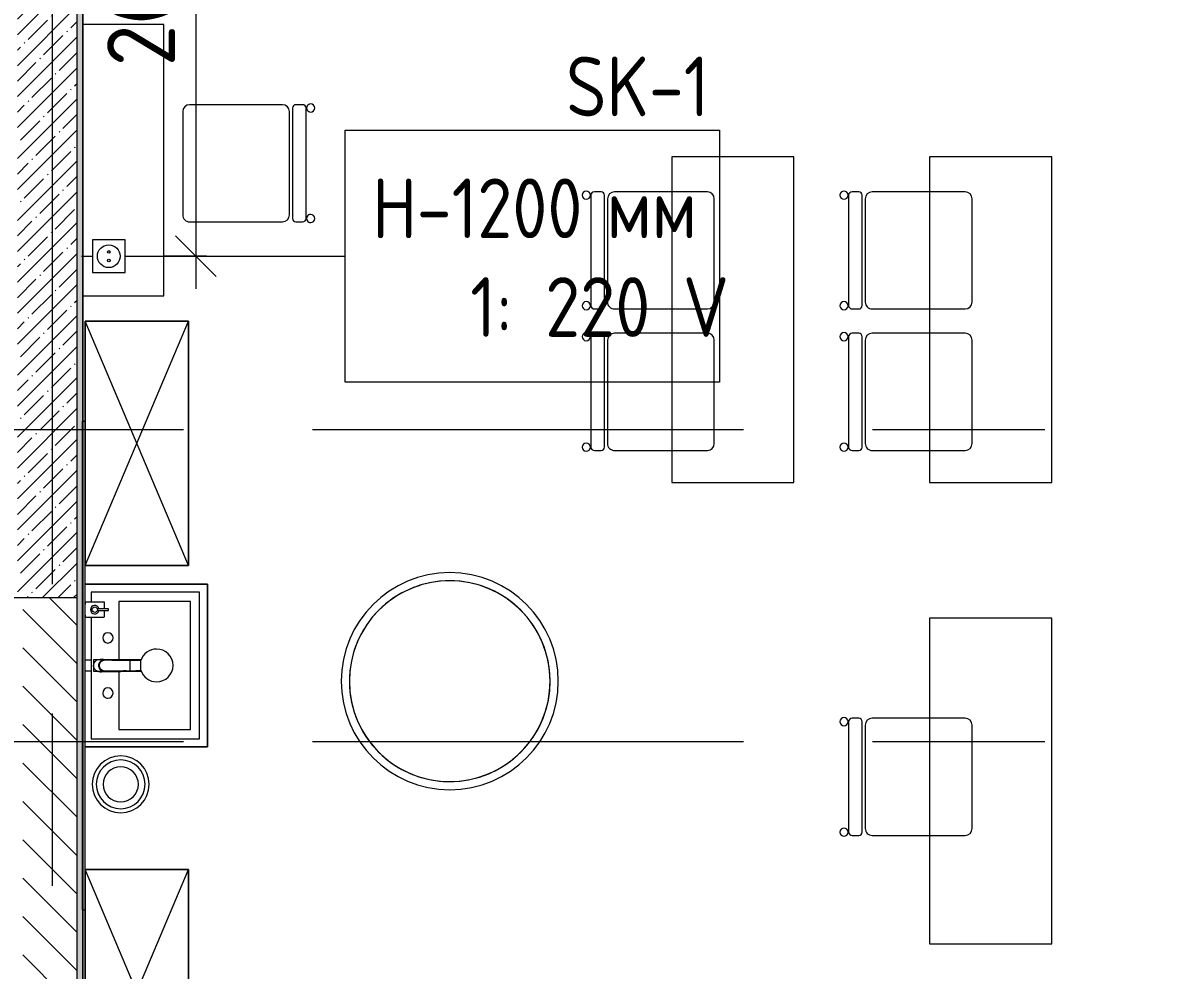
# Model space of a CAD drawing. Header units: millimetres. Extents: x 81382 to 274764, y -8553 to 29000.
# Drawn here: x 100600 to 104799, y 16158 to 19649 of the extents above; entities that cross this region are included whole.
import ezdxf

# ---------------------------------------------------------------- set-up
doc = ezdxf.new("R2010")
doc.units = ezdxf.units.MM
doc.linetypes.add('Осевая', pattern=[3175, 635, -476.25, 1587.5, -476.25])
for name, color, linetype, lineweight in [('0-1', 7, 'Continuous', 9), ('A-ANNO-DIMS', 7, 'Continuous', 9), ('A-ANNO-DIMS-100', 7, 'Continuous', 9), ('A-DETL-GENF', 7, 'Continuous', 9), ('A-DOOR', 7, 'Continuous', 9), ('A-DOOR-1', 7, 'Continuous', 13), ('A-DOOR-FRAM', 7, 'Continuous', 13), ('A-GENM', 7, 'Continuous', 9), ('A-WALL', 7, 'Continuous', 9), ('E-ELEC-FIXT-IDEN', 7, 'Continuous', 9), ('I-WALL', 7, 'Continuous', 9), ('P-SANR-FIXT', 7, 'Continuous', 9), ('P-SANR-FIXT-1', 7, 'Continuous', 13), ('Оси', 7, 'Continuous', 9), ('Оси-2', 7, 'Осевая', 9), ('Электрические приборы', 7, 'Continuous', 9)]:
    doc.layers.add(name, color=color, linetype=linetype, lineweight=lineweight)
for name, color, linetype, lineweight, true_color in [('A-WALL-1', 7, 'Continuous', 9, 0x3c3c3c), ('A-WALL-FNSH-1', 7, 'Continuous', 9, 0x3c3c3c), ('I-FURN-1', 7, 'Continuous', 9, 0xf0f0f0), ('Оси розеток', 7, 'Continuous', 9, 0xff1e23)]:
    doc.layers.add(name, color=color, linetype=linetype, lineweight=lineweight, true_color=true_color)
doc.styles.add('GOST Common_1', font='GOST_Common.ttf', dxfattribs={"width": 0.9, "height": 220})
doc.styles.add('ISOCPEUR', font='isocpeur.ttf', dxfattribs={"width": 0.9, "height": 250})
doc.dimstyles.new('ISO-2_5_0_9К_БОЛЬШОЙ', dxfattribs={"dimscale": 304.8, "dimtxt": 248.995294, "dimasz": 0.492126, "dimexe": 0.393701, "dimexo": 0.984252, "dimgap": 0, "dimtad": 1, "dimdec": 0, "dimrnd": 10, "dimzin": 0, "dimdsep": 46, "dimtxsty": 'ISOCPEUR', "dimblk1": 'OBLIQUE', "dimblk2": 'OBLIQUE', "dimsah": 1, "dimcen": 0.09, "dimdle": 0.393701, "dimazin": 0, "dimtfac": 1, "dimtdec": 4, "dimtix": 1, "dimtmove": 0, "dimatfit": 3, "dimfxl": 1, "dimtvp": 1, "dimtolj": 1, "dimtzin": 0, "dimarcsym": 2})

# ---------------------------------------------------------------- blocks, each defined once
blk = doc.blocks.new('110_Дверь_СКБ_2Ст - Д-5_п_ Из игровой в коридор-32357676-План размещения напольных электротехнических лючков и розеток 3 этажа в осях 23-33')
at = {"layer": 'A-DOOR'}
for centre, radius, start, end in [((-637.5, 20), 900, 0, 90), ((662.5, 20), 400, 90, 180)]:
    blk.add_arc(centre, radius, start, end, dxfattribs=at)
at = {"layer": 'A-DOOR-1'}
for p, q in [((-637.5, 920), (-637.5, 20)), ((-587.5, 920), (-637.5, 920)), ((-587.5, 20), (-587.5, 920)), ((662.5, 420), (612.5, 420)), ((612.5, 420), (612.5, 20)), ((662.5, 20), (662.5, 420)), ((-637.5, 20), (-587.5, 20)), ((612.5, 20), (662.5, 20))]:
    blk.add_line(p, q, dxfattribs=at)
at = {"layer": 'A-DOOR-FRAM'}
for p, q in [((-672.5, 28), (-742.5, 28)), ((-742.5, 28), (-742.5, 20)), ((-742.5, 20), (-672.5, 20)), ((-637.5, 20), (-687.5, 20)), ((-687.5, 20), (-687.5, -60)), ((-672.5, 20), (-672.5, 28)), ((-637.5, -30), (-637.5, 20)), ((662.5, 20), (662.5, -30)), ((712.5, 20), (662.5, 20)), ((767.5, 28), (697.5, 28)), ((697.5, 28), (697.5, 20)), ((697.5, 20), (767.5, 20)), ((712.5, -60), (712.5, 20)), ((767.5, 20), (767.5, 28)), ((-672.5, -20), (-742.5, -20)), ((-742.5, -20), (-742.5, -28)), ((-742.5, -28), (-672.5, -28)), ((-672.5, -19), (-687.5, -19)), ((-687.5, -19), (-687.5, -20)), ((-687.5, -20), (-672.5, -20)), ((-672.5, -20), (-672.5, -19)), ((-672.5, -28), (-672.5, -20)), ((-627.5, -30), (-637.5, -30)), ((-627.5, -60), (-627.5, -30)), ((662.5, -30), (652.5, -30)), ((652.5, -30), (652.5, -60)), ((712.5, -19), (697.5, -19)), ((697.5, -19), (697.5, -20)), ((697.5, -20), (712.5, -20)), ((767.5, -20), (697.5, -20)), ((697.5, -20), (697.5, -28)), ((697.5, -28), (767.5, -28)), ((712.5, -20), (712.5, -19)), ((767.5, -28), (767.5, -20)), ((-687.5, -60), (-627.5, -60)), ((652.5, -60), (712.5, -60))]:
    blk.add_line(p, q, dxfattribs=at)
blk = doc.blocks.new('Стол базовый прямоугольный - 1_88-26291934-План размещения напольных электротехнических лючков и розеток 3 этажа в осях 23-33')
at = {"layer": 'I-FURN-1'}
for p, q in [((600, 225), (-600, 225)), ((-600, 225), (-600, -225)), ((600, -225), (600, 225)), ((-600, -225), (600, -225))]:
    blk.add_line(p, q, dxfattribs=at)
blk = doc.blocks.new('M_Стул-Breuer - 1_87-25466819-План размещения напольных электротехнических лючков и розеток 3 этажа в осях 23-33')
at = {"layer": 'I-FURN-1'}
for p, q in [((-215.9, 215.9), (-215.9, 85)), ((190.5, 241.3), (-190.5, 241.3)), ((215.9, 85), (215.9, 215.9)), ((-215.9, 85), (-215.9, -127)), ((215.9, -127), (215.9, 85)), ((203.2, -163.5), (-203.2, -163.5)), ((-190.5, -152.4), (190.5, -152.4)), ((-215.9, -176.2), (-215.9, -200.8)), ((215.9, -200.8), (215.9, -176.2)), ((-203.2, -213.5), (203.2, -213.5))]:
    blk.add_line(p, q, dxfattribs=at)
for centre, radius, start, end in [((-190.5, 215.9), 25.4, 90, 180), ((190.5, 215.9), 25.4, 0, 90), ((-190.5, -127), 25.4, 180, 270), ((-203.2, -176.2), 12.7, 90, 180), ((190.5, -127), 25.4, 270, 360), ((203.2, -176.2), 12.7, 360, 90), ((-203.2, -200.8), 12.7, 180, 270), ((203.2, -200.8), 12.7, 270, 360), ((-203.5, -230.6), 15.1, 360, 180), ((-203.5, -230.6), 15.1, 180, 360), ((203.7, -230.6), 15.1, 360, 180), ((203.7, -230.6), 15.1, 180, 360)]:
    blk.add_arc(centre, radius, start, end, dxfattribs=at)
blk = doc.blocks.new('Шкаф параметрический - 1_286-V114-План размещения напольных электротехнических лючков и розеток 3 этажа в осях 23-33')
at = {"layer": 'I-FURN-1'}
for p, q in [((0, 0), (900, 380)), ((0, 380), (900, 0)), ((900, 380), (0, 380)), ((0, 380), (0, 0)), ((0, 0), (0, 380)), ((0, 380), (900, 380)), ((900, 0), (900, 380)), ((900, 380), (900, 0)), ((0, 0), (900, 0)), ((900, 0), (0, 0))]:
    blk.add_line(p, q, dxfattribs=at)
blk = doc.blocks.new('Стол базовый прямоугольный - 1_76-26243611-План размещения напольных электротехнических лючков и розеток 3 этажа в осях 23-33')
at = {"layer": 'I-FURN-1'}
for p, q in [((500, 150), (-500, 150)), ((-500, 150), (-500, -150)), ((500, -150), (500, 150))]:
    blk.add_line(p, q, dxfattribs=at)
blk = doc.blocks.new('M_Стул-Breuer - 1_87-V110-План размещения напольных электротехнических лючков и розеток 3 этажа в осях 23-33')
at = {"layer": 'I-FURN-1'}
for p, q in [((-215.9, 215.9), (-215.9, -127)), ((190.5, 241.3), (-190.5, 241.3)), ((215.9, -127), (215.9, 215.9)), ((203.2, -163.5), (-203.2, -163.5)), ((-190.5, -152.4), (190.5, -152.4)), ((-215.9, -176.2), (-215.9, -200.8)), ((215.9, -200.8), (215.9, -176.2)), ((-203.2, -213.5), (203.2, -213.5))]:
    blk.add_line(p, q, dxfattribs=at)
for centre, radius, start, end in [((-190.5, 215.9), 25.4, 90, 180), ((190.5, 215.9), 25.4, 0, 90), ((-190.5, -127), 25.4, 180, 270), ((-203.2, -176.2), 12.7, 90, 180), ((190.5, -127), 25.4, 270, 360), ((203.2, -176.2), 12.7, 360, 90), ((-203.2, -200.8), 12.7, 180, 270), ((203.2, -200.8), 12.7, 270, 360), ((-203.5, -230.6), 15.1, 360, 180), ((-203.5, -230.6), 15.1, 180, 360), ((203.7, -230.6), 15.1, 360, 180), ((203.7, -230.6), 15.1, 180, 360)]:
    blk.add_arc(centre, radius, start, end, dxfattribs=at)
blk = doc.blocks.new('ПУФ - 1_53-V117-План размещения напольных электротехнических лючков и розеток 3 этажа в осях 23-33')
at = {"layer": 'I-FURN-1'}
for radius, start, end in [(400, 360, 180), (400, 0, 180), (370, 360, 180), (370, 105.8824, 148.2353), (370, 63.5294, 105.8824), (370, 0, 63.5294), (370, 148.2353, 158.8235), (370, 158.8235, 180), (400, 180, 360), (370, 180, 360), (370, 180, 275.2941), (370, 275.2941, 360), (400, 180, 360)]:
    blk.add_arc((0, 0), radius, start, end, dxfattribs=at)
blk = doc.blocks.new('Блок Розеток и Выключателей - Блок Розеток и Выключателей_SK1-27371264-План размещения напольных электротехнических лючков и розеток 3 этажа в осях 23-33')
at = {"layer": 'A-DETL-GENF'}
for p, q in [((60, 160), (-60, 160)), ((-60, 160), (-60, 40)), ((60, 40), (60, 160)), ((-60, 40), (60, 40))]:
    blk.add_line(p, q, dxfattribs=at)
for centre, radius in [((0, 100), 42), ((-15.6, 100), 4.8), ((15.6, 100), 4.8)]:
    blk.add_circle(centre, radius, dxfattribs=at)
at = {"layer": 'Оси розеток'}
blk.add_line((0, 0), (0, 40), dxfattribs=at)
blk = doc.blocks.new('сифон - Для раковины-V185-План размещения напольных электротехнических лючков и розеток 3 этажа в осях 23-33')
at = {"layer": 'P-SANR-FIXT'}
for p, q in [((191.1, -40), (191.1, 40)), ((200, 40), (200, -40))]:
    blk.add_line(p, q, dxfattribs=at)
at = {"layer": 'P-SANR-FIXT-1'}
for p, q in [((191.1, 20), (168.5, 20)), ((168.5, -20), (191.1, -20))]:
    blk.add_line(p, q, dxfattribs=at)
blk = doc.blocks.new('смеситель для раковины - Default-V151-План размещения напольных электротехнических лючков и розеток 3 этажа в осях 23-33')
at = {"layer": '0-1'}
for p, q in [((19.7, 151.6), (-19.8, 151.6)), ((-20.3, 110), (-20.4, 97.4)), ((19.8, 111.8), (-19.8, 111.8)), ((20.4, 97.4), (20.3, 110)), ((-22.8, 3), (-21.8, 15.6)), ((-20.7, 17.2), (-20.7, 16.7)), ((20.8, 16.7), (20.8, 17.2))]:
    blk.add_line(p, q, dxfattribs=at)
at = {"layer": '0-1', "flags": 128}
for points in [[(-19.8, 151.6), (-20, 151.6), (-20.2, 151.6), (-20.3, 151.5), (-20.4, 151.5), (-20.5, 151.4), (-20.6, 151.3), (-20.6, 151.2), (-20.7, 151.1), (-20.7, 151.1), (-20.7, 151), (-20.7, 151), (-20.8, 150.9), (-20.8, 150.6), (-20.8, 149.7), (-20.8, 148.7), (-20.8, 147.7), (-20.9, 146.7), (-20.9, 145.3), (-21.1, 93.2)], [(19.7, 151.6), (20, 151.6), (20.2, 151.6), (20.4, 151.5), (20.5, 151.4), (20.6, 151.3), (20.6, 151.3), (20.7, 151.2), (20.7, 151.1), (20.7, 151.1), (20.7, 151), (20.8, 151), (20.8, 150.9), (20.8, 150.6)], [(-21.8, 15.6), (-21.7, 19.7), (-21.6, 24.4), (-21.5, 30.8), (-21.4, 37.1), (-21.3, 49.4), (-21.2, 68.8), (-21.1, 88)], [(-18.9, 7.6), (-20, 10.3), (-20.8, 13.1), (-21.1, 18.6), (-21.1, 48.6), (-21.1, 93.2)], [(-19.8, 111.8), (-19.9, 111.8), (-20, 111.8), (-20.1, 111.8), (-20.1, 111.7), (-20.2, 111.7), (-20.3, 111.6), (-20.3, 111.5), (-20.3, 111.5), (-20.3, 111.4), (-20.3, 111.4), (-20.3, 111.4), (-20.3, 111.3), (-20.3, 111.2), (-20.3, 111), (-20.3, 110.8), (-20.3, 110.6), (-20.3, 110.3), (-20.3, 110)], [(12.1, -0.1), (14.4, 1.7), (18.1, 6.1), (20.4, 11.5), (21.2, 17.2), (21.2, 36.2), (21.1, 56), (21, 111.4)], [(19.8, 111.8), (19.9, 111.8), (20, 111.8), (20.1, 111.8), (20.2, 111.7), (20.2, 111.6), (20.3, 111.6), (20.3, 111.5), (20.3, 111.5), (20.3, 111.4), (20.3, 111.4), (20.3, 111.3), (20.3, 111.1), (20.3, 110.9), (20.3, 110.7), (20.3, 110.4), (20.3, 110)], [(21.8, 15.6), (22.1, 11.2), (22.8, 3)]]:
    blk.add_lwpolyline(points, dxfattribs=at)
at = {"layer": 'P-SANR-FIXT'}
for p, q in [((21, 151.6), (-21, 151.6)), ((-21, 151.6), (-21, -23)), ((-19.7, 144), (-19.8, 111.7)), ((19.8, 111.7), (19.7, 144)), ((21, -23), (21, 151.6)), ((-21, 19.9), (-20.8, 19.8)), ((-20.4, 22), (-20.8, 19.8)), ((19.4, 12.9), (20.4, 11.1)), ((20.8, 19.8), (20.4, 22)), ((21, 19.9), (20.8, 19.8)), ((20.9, 18.5), (20.8, 19.8)), ((20.9, 18.4), (21.1, 18.4)), ((22.5, 5), (22.9, 0.9)), ((-21, -23), (21, -23)), ((-0.6, -2.8), (0.6, -2.8))]:
    blk.add_line(p, q, dxfattribs=at)
at = {"layer": 'P-SANR-FIXT', "flags": 128}
for points in [[(-21.1, 16.9), (-21.1, 42.2), (-21, 67.6), (-20.8, 118.3), (-20.7, 143.7), (-20.7, 149.4), (-20.8, 150.2), (-20.9, 145.3), (-20.9, 138.9), (-21.1, 88.1)], [(-20.1, 88.1), (-20.1, 99.6), (-20, 111), (-20, 122.4), (-19.9, 133.8), (-19.9, 145.2)], [(19.9, 145.2), (19.9, 138.9), (19.9, 132.6), (20, 126.2), (20, 119.9), (20, 113.5), (20, 107.2), (20.1, 100.8), (20.1, 94.5), (20.1, 88.1)], [(21.1, 88.1), (20.9, 138.9), (20.9, 145.3), (20.8, 150.2), (20.7, 149.4), (20.7, 143.7), (20.8, 118.3), (21, 67.6), (21.1, 42.2), (21.1, 16.9)], [(-21.1, 18.6), (-21.1, 18.6), (-21.1, 18.6), (-21, 18.6), (-21, 18.6), (-21, 18.5), (-20.9, 18.5), (-20.9, 18.5)], [(-21.1, 18.4), (-21.1, 18), (-21.1, 17.6), (-21.1, 17.2), (-21.1, 16.8), (-21.1, 16.4)], [(-20.8, 19.8), (-20.9, 19.2), (-20.9, 18.5)], [(-15.9, 4.1), (-13.1, 1.6), (-9.8, -0.4), (-6.1, -1.8), (-2.1, -2.5), (2.1, -2.5), (6.1, -1.8), (9.8, -0.4), (11.1, 0.4)], [(11.5, 0.5), (13.1, 1.6), (15.9, 4.1)], [(21.1, 16.4), (21.1, 16.8), (21.1, 17.2), (21.1, 17.6), (21.1, 18), (21.1, 18.4)], [(22.9, 0.9), (22.7, 3.2), (22.5, 5.6), (22.3, 7.9), (22.1, 10.8), (21.8, 15.2)], [(0.6, -3.9), (0.3, -3.9), (0.1, -3.9), (-0.1, -3.9), (-0.3, -3.9), (-0.6, -3.9)]]:
    blk.add_lwpolyline(points, dxfattribs=at)
at = {"layer": 'P-SANR-FIXT'}
for centre, major_axis, ratio, start_param, end_param in [((-19.8, 109.7), (-0.5, 0.002), 0.095846, 0.017294, 1.571164), ((19.8, 109.7), (0.5, 0.002), 0.095848, 4.711795, 6.265892), ((0, 17.2), (20.8, 0), 0.98634, 3.038054, 3.141593), ((0, 17.2), (20.8, 0), 0.98634, 3.141593, 3.441377), ((0, 16.7), (20.8, 0), 0.98634, 3.141593, 3.372062), ((0, 16.7), (20.7, 0), 0.98634, 3.571127, 3.769911), ((0, 17.2), (20.8, 0), 0.98634, 3.613983, 5.358408), ((0, 16.7), (20.7, 0), 0.98634, 3.994763, 4.083653), ((0, 16.7), (20.8, 0), 0.98634, 5.376246, 5.846752), ((0, 17.2), (20.8, 0), 0.98634, 5.499139, 5.804813), ((0, 17.2), (-20.8, 0), 0.98634, 2.841808, 3.141593), ((0, 16.7), (20.8, 0), 0.98634, 6.052716, 6.283185), ((0, 17.2), (20.8, 0), 0.98634, 0, 0.103539), ((0, 16.7), (20.7, 0), 0.98634, 4.276566, 4.807479), ((0, 16.7), (20.8, 0), 0.98634, 4.9338, 5.10736)]:
    blk.add_ellipse(centre, major_axis=major_axis, ratio=ratio, start_param=start_param, end_param=end_param, dxfattribs=at)
for points, knots in [([(-19.9, 145.2), (-19.9, 146), (-19.9, 147.4), (-19.8, 149.3), (-19.8, 150.7), (-19.8, 151.5), (-19.8, 151.6), (-19.8, 151.6)], [0, 0, 0, 0, 0.1, 0.2, 0.3, 0.4, 0.4725859, 0.4725859, 0.4725859, 0.4725859]), ([(-19.8, 151.6), (-19.7, 151.6), (-19.7, 151.6), (-19.7, 151.2), (-19.7, 150), (-19.7, 148.3), (-19.7, 146.2), (-19.7, 144.8), (-19.7, 144)], [0.4728347, 0.4728347, 0.4728347, 0.4728347, 0.5, 0.6, 0.7, 0.8, 0.9, 1, 1, 1, 1]), ([(19.7, 144), (19.7, 144.8), (19.7, 146.2), (19.7, 148.3), (19.7, 150), (19.7, 151.2), (19.7, 151.6), (19.7, 151.6), (19.7, 151.6)], [0, 0, 0, 0, 0.1, 0.2, 0.3, 0.4, 0.5, 0.5274121, 0.5274121, 0.5274121, 0.5274121]), ([(19.7, 151.6), (19.8, 151.6), (19.8, 151.5), (19.8, 150.7), (19.8, 149.3), (19.9, 147.4), (19.9, 146), (19.9, 145.2)], [0.5275209, 0.5275209, 0.5275209, 0.5275209, 0.6, 0.7, 0.8, 0.9, 1, 1, 1, 1]), ([(-21.1, 88.1), (-21.1, 85.7), (-21.1, 82.2), (-21.1, 77.5), (-21.2, 73.9), (-21.2, 70.4), (-21.2, 66.8), (-21.2, 63.9), (-21.2, 61.5), (-21.2, 59.8), (-21.2, 58), (-21.2, 55.7), (-21.3, 52.8), (-21.3, 49.3), (-21.3, 46), (-21.3, 42.6), (-21.4, 39.4), (-21.4, 36.2), (-21.5, 32.2), (-21.5, 27.5), (-21.7, 20.9), (-21.8, 17.2), (-21.8, 15.2)], [0, 0, 0, 0, 0.083333, 0.125, 0.166667, 0.208333, 0.25, 0.291667, 0.3125, 0.333333, 0.354167, 0.375, 0.416667, 0.458333, 0.5, 0.541667, 0.583333, 0.625, 0.666667, 0.75, 0.833333, 1, 1, 1, 1]), ([(-20.4, 97.4), (-20.4, 91.1), (-20.5, 81.8), (-20.6, 69.7), (-20.6, 60), (-20.7, 52.6), (-20.8, 47.4), (-20.8, 45.2), (-20.8, 43.5), (-20.9, 41.8), (-20.9, 39.8), (-20.9, 37.7), (-20.9, 36.2), (-20.9, 35.4), (-21, 34.1), (-21, 32.6), (-21, 31), (-21, 29.7), (-21, 28.6), (-21, 27.7), (-21, 26.8), (-21.1, 25.6), (-21.1, 22.9), (-21.1, 20.4), (-21.1, 18.4)], [0, 0, 0, 0, 0.222222, 0.333333, 0.444444, 0.583333, 0.618056, 0.652778, 0.670139, 0.6875, 0.722222, 0.756944, 0.774306, 0.782986, 0.791667, 0.826389, 0.84375, 0.861111, 0.878472, 0.887153, 0.895833, 0.913194, 0.930556, 1, 1, 1, 1]), ([(-20.5, 43.6), (-20.5, 44.1), (-20.5, 44.9), (-20.5, 45.9), (-20.4, 46.5), (-20.4, 47), (-20.4, 47.6), (-20.3, 48.2), (-20.3, 49.3), (-20.3, 50.8), (-20.3, 52.7), (-20.3, 54.8), (-20.2, 57.1), (-20.2, 60.5), (-20.1, 67), (-20, 78.4), (-19.9, 90.5), (-19.9, 97.4)], [0.3665203, 0.3665203, 0.3665203, 0.3665203, 0.3928571, 0.4107143, 0.4196429, 0.4285714, 0.4375, 0.4464286, 0.4642857, 0.5, 0.5357143, 0.5714286, 0.6071429, 0.6428571, 0.7142857, 0.8571429, 1, 1, 1, 1]), ([(-19.8, 111.8), (-19.8, 111.8), (-19.8, 111.7), (-19.8, 110.9), (-19.8, 110.1), (-19.8, 109.7)], [0.4695548, 0.4695548, 0.4695548, 0.4695548, 0.6, 0.8, 1, 1, 1, 1]), ([(19.8, 109.7), (19.8, 110.1), (19.8, 110.9), (19.8, 111.7), (19.8, 111.8), (19.8, 111.8)], [0, 0, 0, 0, 0.2, 0.4, 0.5304748, 0.5304748, 0.5304748, 0.5304748]), ([(19.9, 97.4), (19.9, 90.5), (20, 78.4), (20.1, 66.9), (20.2, 60.3), (20.3, 57), (20.3, 54.6), (20.3, 52.6), (20.3, 50.7), (20.3, 49.2), (20.4, 48.1), (20.4, 47.4), (20.4, 46.9), (20.4, 46.4), (20.4, 45.8), (20.4, 44.6), (20.4, 43), (20.4, 41.3), (20.5, 40), (20.5, 39.2), (20.6, 38.5), (20.7, 37.9), (20.7, 37.5)], [0, 0, 0, 0, 0.1428571, 0.2857143, 0.3571429, 0.3928571, 0.4285714, 0.4642857, 0.5, 0.5357143, 0.5535714, 0.5625, 0.5714286, 0.5803571, 0.5892857, 0.6071429, 0.6428571, 0.6785714, 0.6964286, 0.7053571, 0.7142857, 0.7301718, 0.7301718, 0.7301718, 0.7301718]), ([(20.1, 88.1), (20.1, 88.2), (20.2, 88.3), (20.4, 88.2), (20.5, 88), (20.6, 87.8), (20.7, 87.5), (20.7, 87.3), (20.8, 87.1), (20.9, 87), (20.9, 86.9)], [0, 0, 0, 0, 0.1, 0.19375, 0.25, 0.3, 0.35, 0.4, 0.45, 0.525, 0.525, 0.525, 0.525]), ([(21.1, 18.4), (21.1, 19.2), (21.1, 20.8), (21.1, 23.1), (21.1, 25), (21.1, 26.5), (21, 27.6), (21, 28.6), (21, 30), (21, 31.7), (21, 33.4), (21, 34.6), (20.9, 35.2), (20.9, 35.7), (20.9, 36.3), (20.9, 36.9), (20.9, 38.1), (20.9, 39.8), (20.9, 41.4), (20.8, 42.8), (20.8, 44.1), (20.8, 45.8), (20.8, 48.6), (20.7, 53.5), (20.6, 60.7), (20.6, 68.9), (20.5, 76.5), (20.5, 85.7), (20.4, 92.7), (20.4, 97.4)], [0, 0, 0, 0, 0.027778, 0.055556, 0.083333, 0.097222, 0.111111, 0.125, 0.138889, 0.166667, 0.194444, 0.208333, 0.215278, 0.222222, 0.229167, 0.236111, 0.25, 0.277778, 0.305556, 0.319444, 0.333333, 0.361111, 0.388889, 0.444444, 0.555556, 0.666667, 0.75, 0.833333, 1, 1, 1, 1]), ([(21.8, 15.2), (21.8, 16.4), (21.7, 19.4), (21.6, 24.2), (21.5, 28.2), (21.5, 30.6), (21.5, 32.4), (21.4, 34.1), (21.4, 35.8), (21.4, 37.3), (21.4, 38.7), (21.4, 39.8), (21.4, 41), (21.3, 42.6), (21.3, 44.7), (21.3, 47.5), (21.3, 50.9), (21.2, 55.1), (21.2, 60), (21.2, 65.1), (21.2, 69.9), (21.2, 74.5), (21.1, 80.6), (21.1, 85.1), (21.1, 88.1)], [0, 0, 0, 0, 0.142857, 0.285714, 0.357143, 0.392857, 0.428571, 0.464286, 0.5, 0.535714, 0.553571, 0.571429, 0.589286, 0.607143, 0.642857, 0.678571, 0.714286, 0.75, 0.785714, 0.821429, 0.857143, 0.892857, 0.928571, 1, 1, 1, 1]), ([(-21.8, 15.2), (-21.9, 13.9), (-22, 12.1), (-22.1, 10.1), (-22.2, 8.7), (-22.3, 7.5), (-22.4, 6.6), (-22.5, 5.7), (-22.6, 4.8), (-22.7, 3.8), (-22.8, 2.5), (-22.9, 1.5), (-22.9, 0.9)], [0, 0, 0, 0, 0.166667, 0.25, 0.333333, 0.416667, 0.5, 0.583333, 0.666667, 0.75, 0.833333, 1, 1, 1, 1]), ([(22.9, 0.3), (22.9, -2.5), (22.3, -6.4), (20, -11.4), (17.7, -14.7), (14.9, -17.6), (11.6, -20), (7.9, -21.7), (4.5, -22.6), (1.5, -23), (-1.9, -23), (-6, -22.4), (-10, -20.8), (-12.8, -19.1), (-14.8, -17.5), (-16.7, -15.8), (-18.8, -13.3), (-21.9, -8.1), (-22.9, -3.2), (-22.9, 0.3)], [0, 0, 0, 0, 0.111111, 0.166667, 0.222222, 0.277778, 0.333333, 0.388889, 0.444444, 0.479167, 0.513889, 0.583333, 0.652778, 0.6875, 0.722222, 0.756944, 0.791667, 0.861111, 1, 1, 1, 1]), ([(-21, 19.9), (-21, 19.7), (-21, 19.5), (-21.1, 19.2), (-21.1, 18.9), (-21.1, 18.7), (-21.1, 18.6)], [0, 0, 0, 0, 0.333333, 0.5, 0.666667, 1, 1, 1, 1]), ([(-0.6, -3.9), (-1.6, -3.9), (-3.8, -3.7), (-7, -2.8), (-10, -1.5), (-12.8, 0.2), (-15.2, 2.3), (-17.3, 4.8), (-18.7, 7.1), (-19.6, 9), (-20.1, 10.6), (-20.6, 12.1), (-21, 14.3), (-21.1, 15.9), (-21.1, 16.9)], [0, 0, 0, 0, 0.1, 0.2, 0.3, 0.4, 0.5, 0.6, 0.7, 0.75, 0.8, 0.85, 0.9, 1, 1, 1, 1]), ([(-21.1, 16.4), (-21.1, 14.3), (-20.4, 11.1), (-18.7, 7.6), (-17.5, 5.8), (-16.4, 4.5), (-15.2, 3.2), (-13.9, 2.1), (-12.5, 1), (-10.9, 0.1), (-9.2, -0.7), (-6.9, -1.7), (-3.8, -2.5), (0, -2.8), (3.8, -2.5), (6.9, -1.7), (9, -0.9), (10.1, -0.3), (10.9, 0.1), (11.7, 0.5), (12.7, 1.2), (13.9, 2), (15, 3), (15.8, 3.8), (16.4, 4.5), (17, 5.2), (17.7, 6.2), (18.6, 7.6), (19.3, 9), (19.7, 9.9), (19.9, 10.5), (20, 10.9), (20.2, 11.2), (20.3, 11.7), (20.6, 12.6), (20.8, 13.8), (21, 15.1), (21.1, 16), (21.1, 16.4)], [0, 0, 0, 0, 0.111111, 0.166667, 0.194444, 0.222222, 0.25, 0.277778, 0.305556, 0.333333, 0.361111, 0.388889, 0.444444, 0.5, 0.555556, 0.611111, 0.638889, 0.652778, 0.666667, 0.680556, 0.694444, 0.722222, 0.75, 0.763889, 0.777778, 0.791667, 0.805556, 0.833333, 0.861111, 0.875, 0.881944, 0.888889, 0.895833, 0.902778, 0.916667, 0.944444, 0.972222, 1, 1, 1, 1]), ([(-21, 19.9), (-21, 20.5), (-20.9, 21.9), (-20.9, 23.9), (-20.9, 25.6), (-20.9, 26.9), (-20.9, 27.6), (-20.9, 28.1), (-20.9, 28.7), (-20.9, 29.4), (-21, 30.9), (-21, 33.1), (-21, 35.5), (-20.9, 37.4), (-20.9, 38.5), (-20.8, 39.3), (-20.7, 40.1), (-20.7, 40.7), (-20.6, 41.2), (-20.6, 41.3)], [0, 0, 0, 0, 0.0357143, 0.0714286, 0.1071429, 0.125, 0.1339286, 0.1428571, 0.1517857, 0.1607143, 0.1785714, 0.2142857, 0.25, 0.2678571, 0.2857143, 0.2946429, 0.3035714, 0.3214286, 0.3257253, 0.3257253, 0.3257253, 0.3257253]), ([(-20.8, 14.6), (-20.7, 14.1), (-20.6, 12.9), (-20.2, 11.6), (-20, 10.9)], [0, 0, 0, 0, 0.4, 1, 1, 1, 1]), ([(-20, 10.9), (-19.6, 9.8), (-18.5, 7.4), (-17, 5.2), (-15.9, 4.1)], [0, 0, 0, 0, 0.444444, 1, 1, 1, 1]), ([(21.1, 16.9), (21.1, 15.9), (21, 13.7), (20.2, 10.6), (19, 7.6), (16.7, 3.9), (12.9, 0), (7.1, -3.1), (2.7, -3.9), (0.6, -3.9)], [0, 0, 0, 0, 0.1, 0.2, 0.3, 0.4, 0.6, 0.8, 1, 1, 1, 1]), ([(15.9, 4.1), (16.7, 5), (18.4, 7.2), (19.5, 9.5), (20, 10.9)], [0, 0, 0, 0, 0.444444, 1, 1, 1, 1]), ([(20, 10.9), (20.2, 11.4), (20.5, 12.7), (20.7, 13.9), (20.8, 14.6)], [0, 0, 0, 0, 0.444444, 1, 1, 1, 1]), ([(20.9, 33.9), (20.9, 33.6), (20.9, 32.5), (20.9, 30.9), (20.9, 29.2), (20.9, 28.3), (20.9, 27.5), (20.9, 26.8), (20.9, 25.6), (20.9, 23.9), (21, 21.9), (21, 20.5), (21, 19.9)], [0.7766981, 0.7766981, 0.7766981, 0.7766981, 0.7857143, 0.8214286, 0.8392857, 0.8571429, 0.8660714, 0.875, 0.8928571, 0.9285714, 0.9642857, 1, 1, 1, 1]), ([(-0.6, -3.9), (-0.6, -3.9), (-0.6, -3.7), (-0.6, -3.5), (-0.6, -3.1), (-0.6, -2.9), (-0.6, -2.8)], [0, 0, 0, 0, 0.363636, 0.545455, 0.727273, 1, 1, 1, 1]), ([(0.6, -3.9), (0.6, -3.9), (0.6, -3.7), (0.6, -3.5), (0.6, -3.1), (0.6, -2.9), (0.6, -2.8)], [0, 0, 0, 0, 0.363636, 0.545455, 0.727273, 1, 1, 1, 1])]:
    blk.add_open_spline(points, degree=3, knots=knots, dxfattribs=at)
for points in [[(-20.1, 88.1), (-20.4, 88.2), (-20.6, 88.2), (-20.8, 88.2)], [(-20, 85.7), (-20.1, 86.5), (-20.1, 87.3), (-20.1, 88.1)], [(-19.8, 111.8), (-19.8, 111.8), (-19.8, 111.8), (-19.8, 111.8)], [(19.8, 111.8), (19.8, 111.8), (19.8, 111.8), (19.8, 111.8)], [(20.1, 88.1), (20.1, 87.3), (20.1, 86.5), (20, 85.7)], [(-22.9, 0.9), (-22.9, 2.2), (-22.8, 3.6), (-22.6, 4.9)], [(-21.8, 15.2), (-21.8, 16.4), (-21.7, 17.6), (-21.4, 18.8)], [(-21.2, 19.5), (-21, 20.5), (-20.6, 21.4), (-20.2, 22.3)], [(-20.9, 18.4), (-21, 18.4), (-21.1, 18.4), (-21.1, 18.5)], [(-20.4, 22.5), (-20.7, 21.7), (-20.9, 20.8), (-21, 19.9)], [(-20.9, 18.3), (-20.9, 17.7), (-20.9, 16.5), (-20.8, 15.2), (-20.8, 14.6)], [(20.7, 19.9), (20.7, 17.5), (19.9, 12.6), (16.3, 6), (10.7, 1.1), (3.8, -1.6), (-3.7, -1.6), (-10.7, 1.1), (-16.3, 6), (-19.9, 12.6), (-20.7, 17.5), (-20.7, 19.9)], [(-20.4, 11.1), (-20.1, 11.7), (-19.8, 12.3), (-19.4, 12.9)], [(20.2, 22.3), (21.2, 20.1), (21.8, 17.6), (21.8, 15.2)], [(21, 19.9), (20.9, 20.8), (20.7, 21.7), (20.4, 22.5)], [(20.8, 14.6), (20.8, 15.2), (20.9, 16.5), (20.9, 17.8), (20.9, 18.4)], [(21.1, 18.5), (21.1, 18.5), (21, 18.5), (20.9, 18.5)], [(21.1, 18.5), (21.1, 18.6), (21.1, 18.7), (21.1, 18.9), (21.1, 19.2), (21.1, 19.4), (21, 19.6), (21, 19.8), (21, 19.9)], [(-3, -2.5), (-2.2, -2.7), (-1.4, -2.7), (-0.6, -2.8)]]:
    blk.add_open_spline(points, degree=3, dxfattribs=at)
blk = doc.blocks.new('мусорная корзина - Round_ Metal-30590745-План размещения напольных электротехнических лючков и розеток 3 этажа в осях 23-33')
at = {"layer": 'P-SANR-FIXT'}
for radius, start, end in [(105, 0, 180), (90, 360, 180), (65, 0, 180), (105, 180, 360), (90, 180, 360), (65, 180, 360)]:
    blk.add_arc((0, 0), radius, start, end, dxfattribs=at)
blk = doc.blocks.new('TOY_Диспансер мыло - Дозатор Elegance new 11654 019001 хром-30769669-План размещения напольных электротехнических лючков и розеток 3 этажа в осях 23-33')
at = {"layer": 'A-GENM'}
for p, q in [((97.5, 89.2), (97.5, 21.5)), ((122.2, 91.2), (99.5, 91.2)), ((122.2, 91.2), (102.9, 91.2)), ((127.9, 106.1), (122.2, 106.1)), ((122.2, 106.1), (122.2, 91.2)), ((122.2, 92.2), (122.2, 64.8)), ((127.9, 91.2), (127.9, 106.1)), ((127.9, 64.8), (127.9, 92.2)), ((146.9, 91.2), (127.9, 91.2)), ((150.5, 91.2), (127.9, 91.2)), ((152.5, 21.5), (152.5, 89.2)), ((99.5, 19.5), (105, 19.5)), ((145, 19.5), (105, 19.5)), ((145, 19.5), (150.5, 19.5))]:
    blk.add_line(p, q, dxfattribs=at)
blk.add_circle((125, 55.2), 10, dxfattribs=at)
for centre, radius, start, end in [((99.5, 89.2), 2, 90, 180), ((150.5, 89.2), 2, 360, 90), ((125, 55.2), 15.7, 100.4353, 79.365), ((99.5, 21.5), 2, 180, 270), ((150.5, 21.5), 2, 270, 0)]:
    blk.add_arc(centre, radius, start, end, dxfattribs=at)
blk = doc.blocks.new('Мойка кухонная - Раковина Roca Victoria-N Unik 600х460 мм-30768662-План размещения напольных электротехнических лючков и розеток 3 этажа в осях 23-33')
at = {"layer": 'P-SANR-FIXT'}
for p, q in [((178.2, 0), (-270, 0)), ((-270, 0), (-270, -400)), ((270, 0), (233.2, 0)), ((270, -400), (270, 0)), ((-20.5, -102.3), (-236.6, -102.3)), ((-236.6, -102.3), (-236.6, -366.4)), ((236.1, -102.3), (19.4, -102.3)), ((236.1, -366.4), (236.1, -102.3)), ((-236.6, -366.4), (236.1, -366.4)), ((-270, -400), (270, -400))]:
    blk.add_line(p, q, dxfattribs=at)
for centre, radius, start, end in [((-101.6, -61.9), 19, 90, 180), ((-101.6, -61.9), 19, 180, 270), ((-101.6, -61.9), 19, 360, 90), ((-101.6, -61.9), 19.1, 270, 360), ((101.6, -61.9), 19.1, 360, 180), ((101.6, -61.9), 19.1, 180, 360), ((0, -241.3), 60.5, 106.4507, 180), ((0, -241.3), 60.5, 360, 72.9655), ((0, -241.3), 60.5, 180, 360)]:
    blk.add_arc(centre, radius, start, end, dxfattribs=at)
blk = doc.blocks.new('DIMBLOCK21-План размещения напольных электротехнических лючков и розеток 3 этажа в осях 23-33')
at = {"layer": 'A-ANNO-DIMS-100'}
for p, q in [((101237.6, 20940), (101237.6, 18669)), ((101409.5, 20820), (101117.6, 20820)), ((101237.6, 20820), (101409.5, 20820)), ((101276.8, 18789), (101117.6, 18789)), ((101237.6, 18789), (101276.8, 18789))]:
    blk.add_line(p, q, dxfattribs=at)
at = {"layer": 'A-ANNO-DIMS-100', "lineweight": 20}
for p, q in [((101237.6, 20820), (101162.6, 20895)), ((101237.6, 20820), (101312.6, 20745)), ((101237.6, 18789), (101162.6, 18864)), ((101237.6, 18789), (101312.6, 18714))]:
    blk.add_line(p, q, dxfattribs=at)
at = {"layer": 'A-ANNO-DIMS-100', "color": 0, "insert": (100911, 19488.5), "char_height": 250, "width": 758.478, "attachment_point": 1, "rotation": 90, "line_spacing_factor": 1.149209, "style": 'ISOCPEUR'}
blk.add_mtext('2030', dxfattribs=at)
blk = doc.blocks.new('_Oblique')
at = {"color": 0, "linetype": 'ByBlock', "lineweight": -2}
blk.add_line((-0.5, -0.5), (0.5, 0.5), dxfattribs=at)

msp = doc.modelspace()

# ---------------------------------------------------------------- hatches: boundary and pattern name
at = {"layer": 'I-WALL'}
h = msp.add_hatch(dxfattribs=at)
h.set_pattern_fill('FP_4', color=256, style=0, pattern_type=2)
h.set_pattern_definition([(45, (0, 0), (-57.024626, 57.024626), []), (45, (57.025, 0), (-57.024626, 57.024626), [100.806, -20.161, 3.353, -16.808])])
h.paths.add_polyline_path([(100580, 17530), (100800, 17530), (100800, 21400), (100580, 21400), (100580, 17750)])
h = msp.add_hatch(dxfattribs=at)
h.set_pattern_fill('FP_35', color=256, style=0, pattern_type=2)
h.set_pattern_definition([(0, (0, 0), (121.92, 30.48), [10.058, -81.382, 10.058, -81.382, -487.68]), (0, (0, 0), (121.92, 30.48), [-182.88, 10.058, -172.822, 10.058, -81.382, -213.36]), (0, (0, 0), (121.92, 30.48), [-457.2, 10.058, -50.902, 10.058, -142.342]), (120, (45.72, 15.24), (-87.356454, 90.345817), [10.058, -81.382, 10.058, -81.382, -487.68]), (120, (45.72, 15.24), (-87.356454, 90.345817), [-182.88, 10.058, -172.822, 10.058, -81.382, -213.36]), (120, (45.72, 15.24), (-87.356454, 90.345817), [-457.2, 10.058, -50.902, 10.058, -142.342]), (240, (60.96, 76.2), (-34.563546, -120.825817), [10.058, -81.382, 10.058, -81.382, -487.68]), (240, (60.96, 76.2), (-34.563546, -120.825817), [-182.88, 10.058, -172.822, 10.058, -81.382, -213.36]), (240, (60.96, 76.2), (-34.563546, -120.825817), [-457.2, 10.058, -50.902, 10.058, -142.342])])
h.paths.add_polyline_path([(100800, 13900), (100820, 13900), (100820, 21150), (100800, 21150), (100800, 15232.5)])
h = msp.add_hatch(dxfattribs=at)
h.set_pattern_fill('FP_3', color=256, style=0, pattern_type=2)
h.set_pattern_definition([(135, (0, 0), (-70.71068, -70.71068), [])])
h.paths.add_polyline_path([(100600, 13900), (100800, 13900), (100800, 17530), (100600, 17530), (100600, 15232.5)])

# ---------------------------------------------------------------- linework, layer by layer
at = {"layer": 'A-WALL'}
msp.add_line((100820, 21130), (100820, 13920), dxfattribs=at)
at = {"layer": 'A-WALL-1'}
for p, q in [((100800, 13900), (100800, 21400)), ((100800, 17530), (97720, 17530))]:
    msp.add_line(p, q, dxfattribs=at)
at = {"layer": 'A-WALL-FNSH-1'}
msp.add_line((100821, 21129), (100821, 13920), dxfattribs=at)
at = {"layer": 'E-ELEC-FIXT-IDEN'}
msp.add_line((100976.8, 18789), (101788.4, 18789), dxfattribs=at)
at = {"layer": 'E-ELEC-FIXT-IDEN', "flags": 128}
msp.add_lwpolyline([(101788.4, 19253), (103167.4, 19253), (103167.4, 18325), (101788.4, 18325)], close=True, dxfattribs=at)
at = {"layer": 'I-FURN-1'}
for p, q in [((100820.3, 17580.8), (100820.3, 17506.5)), ((100820.3, 17506.5), (100820.3, 17580.8)), ((101280.3, 17580.8), (100828.5, 17580.8)), ((100828.5, 17580.8), (101280.3, 17580.8)), ((101280.3, 16980.8), (101280.3, 17580.8)), ((101280.3, 17580.8), (101280.3, 16980.8)), ((100820.3, 17466.5), (100820.3, 16980.8)), ((100820.3, 17320.8), (100820.3, 17466.5)), ((100820.3, 16980.8), (100820.3, 17240.8)), ((100828.5, 16980.8), (101280.3, 16980.8)), ((101280.3, 16980.8), (100828.5, 16980.8))]:
    msp.add_line(p, q, dxfattribs=at)
at = {"layer": 'I-WALL'}
for p, q in [((100820.5, 16380.8), (100820.5, 18180.8)), ((100820.5, 18180.8), (100828.5, 18180.8)), ((100828.5, 18180.8), (100828.5, 16380.8)), ((100820.5, 16380.8), (100828.5, 16380.8))]:
    msp.add_line(p, q, dxfattribs=at)
at = {"layer": 'Оси'}
msp.add_line((100710, 18900), (100710, 21400), dxfattribs=at)
at = {"layer": 'Оси-2'}
for p, q in [((100710, 593.7), (100710, 18900)), ((84681.8, 18150), (122730, 18150)), ((84681.8, 17000), (122730, 17000))]:
    msp.add_line(p, q, dxfattribs=at)

# ---------------------------------------------------------------- block references
at = {"layer": 'A-DOOR', "rotation": 89.99999999999986}
msp.add_blockref('110_Дверь_СКБ_2Ст - Д-5_п_ Из игровой в коридор-32357676-План размещения напольных электротехнических лючков и розеток 3 этажа в осях 23-33', (105570, 15687.5), dxfattribs=at)
at = {"layer": 'I-FURN-1'}
for name, p, rotation in [('Стол базовый прямоугольный - 1_76-26243611-План размещения напольных электротехнических лючков и розеток 3 этажа в осях 23-33', (100970, 19142.8), 270.0000000000004), ('M_Стул-Breuer - 1_87-V110-План размещения напольных электротехнических лючков и розеток 3 этажа в осях 23-33', (101430.6, 19131.4), 90.0000000000008), ('Стол базовый прямоугольный - 1_88-26291934-План размещения напольных электротехнических лючков и розеток 3 этажа в осях 23-33', (103217.2, 18555.3), 270.0000000000004), ('Стол базовый прямоугольный - 1_88-26291934-План размещения напольных электротехнических лючков и розеток 3 этажа в осях 23-33', (104167.2, 18555.3), 270.0000000000004), ('M_Стул-Breuer - 1_87-25466819-План размещения напольных электротехнических лючков и розеток 3 этажа в осях 23-33', (102907.2, 18810.3), 270.0000000000004), ('M_Стул-Breuer - 1_87-25466819-План размещения напольных электротехнических лючков и розеток 3 этажа в осях 23-33', (103857.2, 18810.3), 270.0000000000004), ('Шкаф параметрический - 1_286-V114-План размещения напольных электротехнических лючков и розеток 3 этажа в осях 23-33', (101210.3, 17649), 89.99999999999719), ('M_Стул-Breuer - 1_87-25466819-План размещения напольных электротехнических лючков и розеток 3 этажа в осях 23-33', (102907.2, 18288.9), 270.0000000000004), ('M_Стул-Breuer - 1_87-25466819-План размещения напольных электротехнических лючков и розеток 3 этажа в осях 23-33', (103857.2, 18288.9), 270.0000000000004), ('Стол базовый прямоугольный - 1_88-26291934-План размещения напольных электротехнических лючков и розеток 3 этажа в осях 23-33', (104167.2, 16855.3), 270.0000000000004), ('M_Стул-Breuer - 1_87-25466819-План размещения напольных электротехнических лючков и розеток 3 этажа в осях 23-33', (103857.2, 16870.3), 270.0000000000004), ('Шкаф параметрический - 1_286-V114-План размещения напольных электротехнических лючков и розеток 3 этажа в осях 23-33', (101210.3, 15629), 89.99999999999719)]:
    msp.add_blockref(name, p, dxfattribs=dict(at, rotation=rotation))
msp.add_blockref('ПУФ - 1_53-V117-План размещения напольных электротехнических лючков и розеток 3 этажа в осях 23-33', (102173.6, 17222.8), dxfattribs=at)
at = {"layer": 'P-SANR-FIXT'}
for name, p, rotation in [('TOY_Диспансер мыло - Дозатор Elegance new 11654 019001 хром-30769669-План размещения напольных электротехнических лючков и розеток 3 этажа в осях 23-33', (100810, 17611.5), 269.9999999999998), ('Мойка кухонная - Раковина Roca Victoria-N Unik 600х460 мм-30768662-План размещения напольных электротехнических лючков и розеток 3 этажа в осях 23-33', (100851.8, 17280.8), 90.00000000000097), ('сифон - Для раковины-V185-План размещения напольных электротехнических лючков и розеток 3 этажа в осях 23-33', (101020.3, 17280.8), 180), ('смеситель для раковины - Default-V151-План размещения напольных электротехнических лючков и розеток 3 этажа в осях 23-33', (100884, 17280.3), 269.9999999999991), ('мусорная корзина - Round_ Metal-30590745-План размещения напольных электротехнических лючков и розеток 3 этажа в осях 23-33', (100961, 16842.8), 89.99999999999933)]:
    msp.add_blockref(name, p, dxfattribs=dict(at, rotation=rotation))
at = {"layer": 'Электрические приборы', "rotation": 270.0000000000003}
msp.add_blockref('Блок Розеток и Выключателей - Блок Розеток и Выключателей_SK1-27371264-План размещения напольных электротехнических лючков и розеток 3 этажа в осях 23-33', (100816.8, 18789), dxfattribs=at)

# ---------------------------------------------------------------- texts
at = {"layer": 'E-ELEC-FIXT-IDEN', "char_height": 220, "attachment_point": 1, "style": 'GOST Common_1'}
for s, insert, width in [('SK-1', (102602.2, 19524.4), 656.582), ('H-1200 ', (101888.4, 19075.4), 1046.202), ('мм', (102751.6, 19075.4), 375.19), ('   1: 220 V', (101888.4, 18711.6), 1291.519)]:
    msp.add_mtext(s, dxfattribs=dict(at, insert=insert, width=width))

# ---------------------------------------------------------------- dimensions: what is measured, and where the dimension line sits
at = {"layer": 'A-ANNO-DIMS'}
dim = msp.add_linear_dim(base=(101237.6, 18789), p1=(101109.5, 20820), p2=(100976.8, 18789), angle=90, dimstyle='ISO-2_5_0_9К_БОЛЬШОЙ', override={"dimpost": '<>', "dimfxl": 2035.319758}, dxfattribs=at)
dim.commit()
dim.dimension.update_dxf_attribs({"geometry": 'DIMBLOCK21-План размещения напольных электротехнических лючков и розеток 3 этажа в осях 23-33', "text_midpoint": (101112.6, 19804.5)})

doc.saveas('drawing.dxf')
